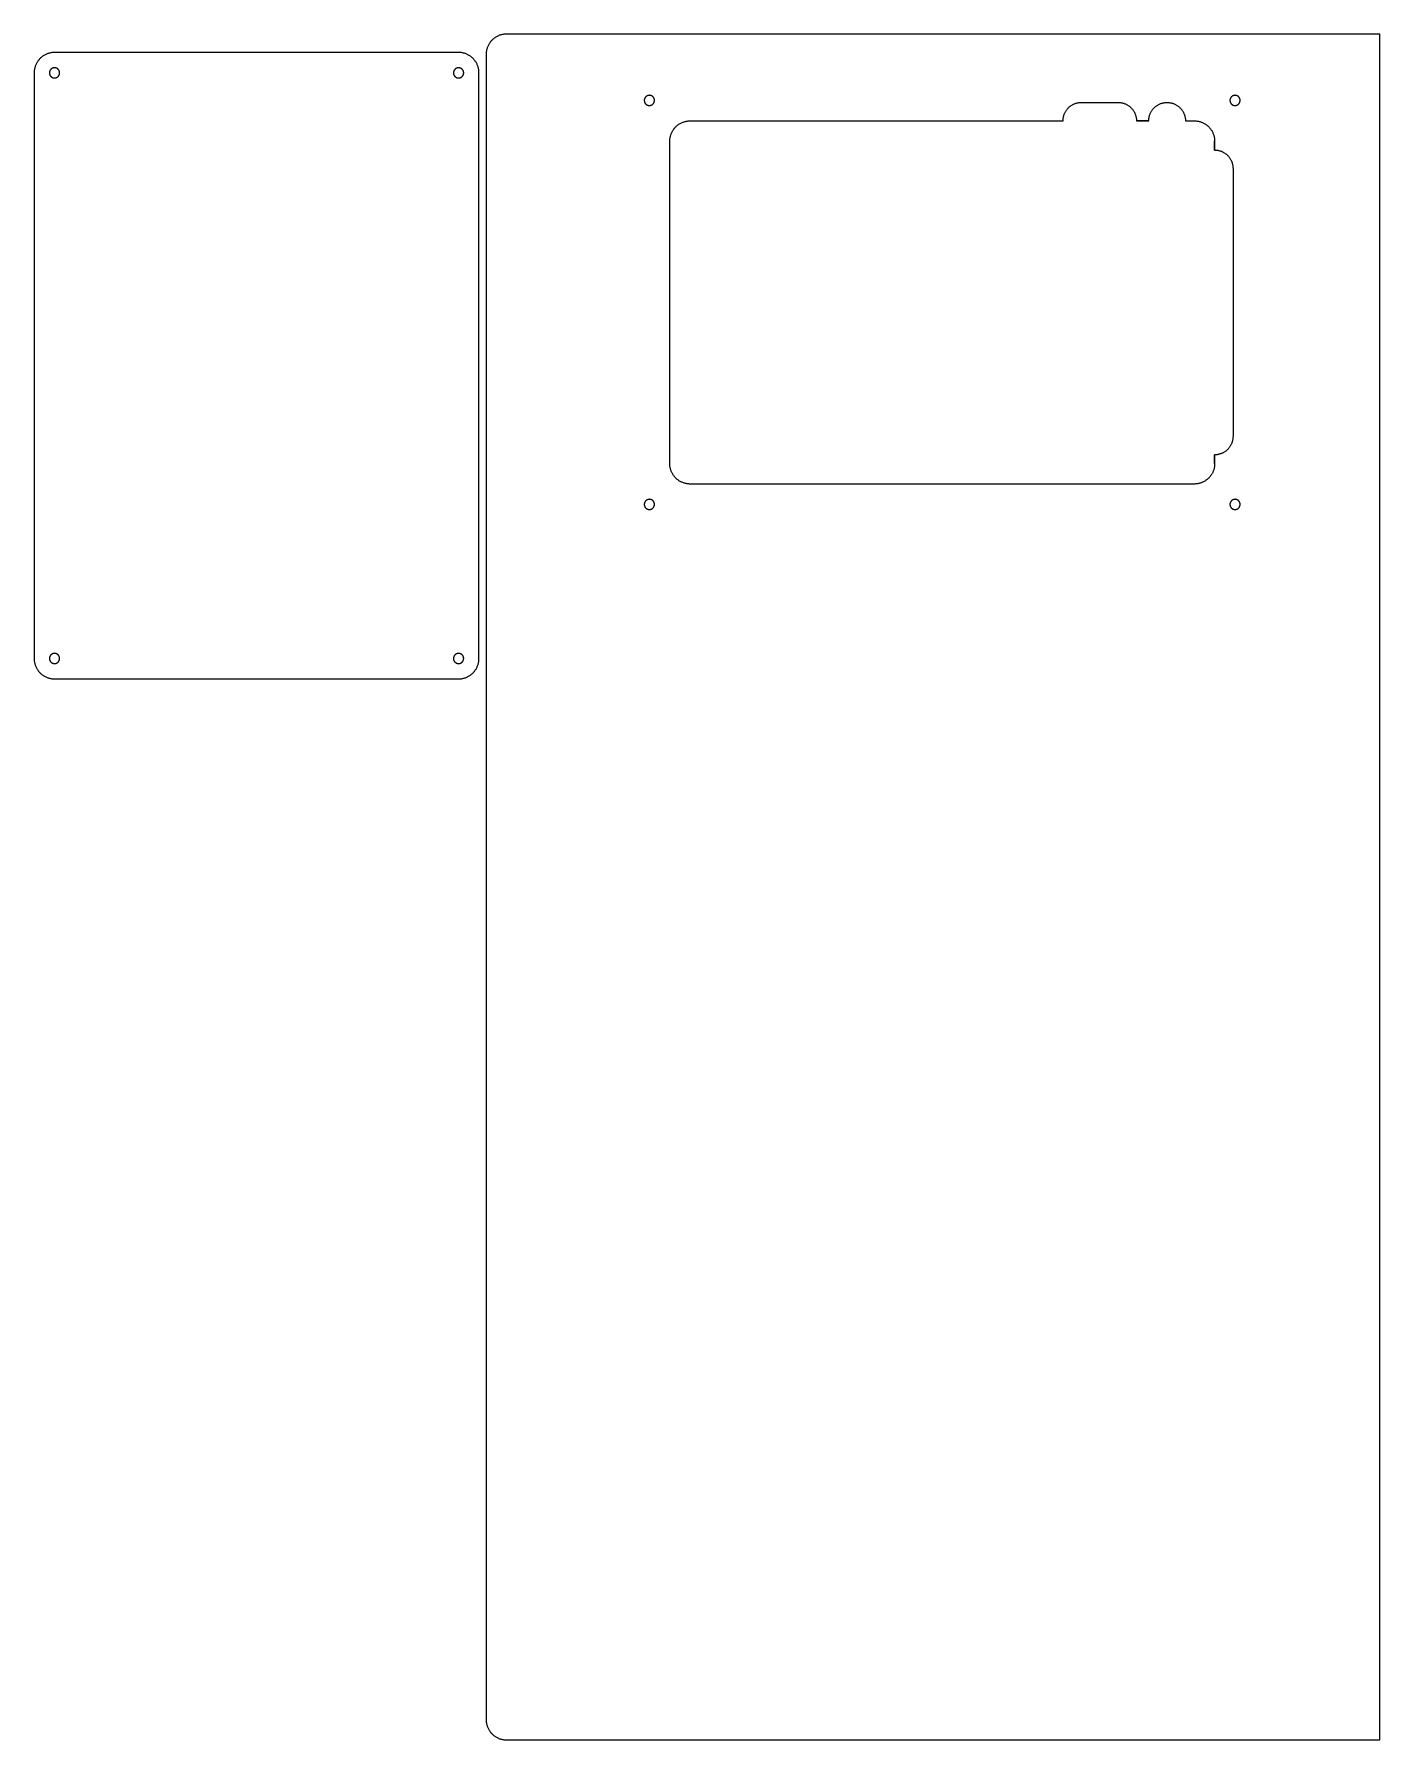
# Model space of a CAD drawing. Header units: millimetres. Extents: x -440 to 219, y -431 to 405.
import ezdxf

# ---------------------------------------------------------------- set-up
doc = ezdxf.new("R2010")
doc.units = ezdxf.units.MM
doc.header["$MEASUREMENT"] = 0

msp = doc.modelspace()

# ---------------------------------------------------------------- linework, layer by layer
for points in [[(-209, 405), (-209.34, 404.99), (-209.68, 404.98), (-210.02, 404.95), (-210.36, 404.91), (-210.7, 404.85), (-211.03, 404.79), (-211.37, 404.72), (-211.7, 404.63), (-212.03, 404.53), (-212.35, 404.42), (-212.67, 404.3), (-212.98, 404.17), (-213.29, 404.03), (-213.6, 403.88), (-213.9, 403.72), (-214.2, 403.54), (-214.48, 403.36), (-214.77, 403.17), (-215.04, 402.97), (-215.31, 402.76), (-215.57, 402.54), (-215.83, 402.31), (-216.07, 402.07), (-216.31, 401.83), (-216.54, 401.57), (-216.76, 401.31), (-216.97, 401.04), (-217.17, 400.77), (-217.36, 400.48), (-217.54, 400.2), (-217.72, 399.9), (-217.88, 399.6), (-218.03, 399.29), (-218.17, 398.98), (-218.3, 398.67), (-218.42, 398.35), (-218.53, 398.03), (-218.63, 397.7), (-218.72, 397.37), (-218.79, 397.03), (-218.85, 396.7), (-218.91, 396.36), (-218.95, 396.02), (-218.98, 395.68), (-218.99, 395.34), (-219, 395)], [(-199.95, 405), (-209, 405)], [(209, 405), (-199.95, 405)], [(219, 405), (209, 405)], [(219, -405), (219, 405)], [(-430.48, 396), (-430.82, 395.99), (-431.16, 395.98), (-431.5, 395.95), (-431.84, 395.91), (-432.17, 395.85), (-432.51, 395.79), (-432.84, 395.72), (-433.17, 395.63), (-433.5, 395.53), (-433.82, 395.42), (-434.14, 395.3), (-434.46, 395.17), (-434.77, 395.03), (-435.08, 394.88), (-435.38, 394.72), (-435.67, 394.54), (-435.96, 394.36), (-436.24, 394.17), (-436.52, 393.97), (-436.79, 393.76), (-437.05, 393.54), (-437.3, 393.31), (-437.55, 393.07), (-437.78, 392.83), (-438.01, 392.57), (-438.23, 392.31), (-438.44, 392.04), (-438.64, 391.77), (-438.84, 391.48), (-439.02, 391.2), (-439.19, 390.9), (-439.35, 390.6), (-439.51, 390.29), (-439.65, 389.98), (-439.78, 389.67), (-439.9, 389.35), (-440.01, 389.03), (-440.1, 388.7), (-440.19, 388.37), (-440.27, 388.03), (-440.33, 387.7), (-440.38, 387.36), (-440.42, 387.02), (-440.45, 386.68), (-440.47, 386.34), (-440.48, 386)], [(-232.48, 396), (-430.48, 396)], [(-222.48, 386), (-222.48, 386.34), (-222.5, 386.68), (-222.53, 387.02), (-222.57, 387.36), (-222.62, 387.7), (-222.68, 388.03), (-222.76, 388.37), (-222.85, 388.7), (-222.94, 389.03), (-223.05, 389.35), (-223.17, 389.67), (-223.3, 389.98), (-223.44, 390.29), (-223.6, 390.6), (-223.76, 390.9), (-223.93, 391.2), (-224.11, 391.48), (-224.31, 391.77), (-224.51, 392.04), (-224.72, 392.31), (-224.94, 392.57), (-225.17, 392.83), (-225.4, 393.07), (-225.65, 393.31), (-225.9, 393.54), (-226.16, 393.76), (-226.43, 393.97), (-226.71, 394.17), (-226.99, 394.36), (-227.28, 394.54), (-227.57, 394.72), (-227.87, 394.88), (-228.18, 395.03), (-228.49, 395.17), (-228.81, 395.3), (-229.13, 395.42), (-229.45, 395.53), (-229.78, 395.63), (-230.11, 395.72), (-230.44, 395.79), (-230.78, 395.85), (-231.11, 395.91), (-231.45, 395.95), (-231.79, 395.98), (-232.13, 395.99), (-232.48, 396)], [(-219, 395), (-219, -395)], [(-440.48, 386), (-440.48, 99)], [(-222.48, 99), (-222.48, 386)], [(63.73, 362.5), (63.73, 362.81), (63.75, 363.11), (63.77, 363.42), (63.81, 363.73), (63.86, 364.03), (63.91, 364.33), (63.98, 364.63), (64.06, 364.93), (64.15, 365.22), (64.24, 365.51), (64.35, 365.8), (64.47, 366.09), (64.6, 366.37), (64.73, 366.64), (64.88, 366.91), (65.04, 367.18), (65.2, 367.44), (65.37, 367.69), (65.55, 367.94), (65.74, 368.18), (65.94, 368.41), (66.15, 368.64), (66.36, 368.86), (66.58, 369.08), (66.81, 369.28), (67.05, 369.48), (67.29, 369.67), (67.53, 369.85), (67.79, 370.03), (68.05, 370.19), (68.31, 370.34), (68.58, 370.49), (68.86, 370.63), (69.14, 370.75), (69.42, 370.87), (69.71, 370.98), (70, 371.08), (70.3, 371.17), (70.59, 371.24), (70.89, 371.31), (71.2, 371.37), (71.5, 371.42), (71.8, 371.45), (72.11, 371.48), (72.42, 371.49), (72.72, 371.5)], [(72.72, 371.5), (90.72, 371.5)], [(90.72, 371.5), (91.03, 371.49), (91.34, 371.48), (91.65, 371.45), (91.95, 371.42), (92.25, 371.37), (92.56, 371.31), (92.86, 371.24), (93.15, 371.17), (93.45, 371.08), (93.74, 370.98), (94.03, 370.87), (94.31, 370.75), (94.59, 370.63), (94.87, 370.49), (95.14, 370.34), (95.4, 370.19), (95.66, 370.03), (95.92, 369.85), (96.16, 369.67), (96.4, 369.48), (96.64, 369.28), (96.87, 369.08), (97.09, 368.86), (97.3, 368.64), (97.51, 368.41), (97.71, 368.18), (97.9, 367.94), (98.08, 367.69), (98.25, 367.44), (98.41, 367.18), (98.57, 366.91), (98.72, 366.64), (98.85, 366.37), (98.98, 366.09), (99.1, 365.8), (99.21, 365.51), (99.3, 365.22), (99.39, 364.93), (99.47, 364.63), (99.54, 364.33), (99.59, 364.03), (99.64, 363.73), (99.68, 363.42), (99.7, 363.11), (99.72, 362.81), (99.72, 362.5)], [(105.72, 362.5), (105.73, 362.81), (105.75, 363.12), (105.77, 363.43), (105.81, 363.74), (105.86, 364.05), (105.92, 364.35), (105.99, 364.65), (106.07, 364.95), (106.16, 365.25), (106.26, 365.55), (106.37, 365.84), (106.49, 366.12), (106.62, 366.4), (106.76, 366.68), (106.91, 366.96), (107.06, 367.22), (107.23, 367.48), (107.41, 367.74), (107.59, 367.99), (107.79, 368.23), (107.99, 368.47), (108.2, 368.7), (108.42, 368.92), (108.64, 369.13), (108.87, 369.34), (109.11, 369.54), (109.36, 369.73), (109.61, 369.91), (109.87, 370.08), (110.14, 370.24), (110.41, 370.4), (110.68, 370.54), (110.96, 370.67), (111.24, 370.8), (111.53, 370.92), (111.83, 371.02), (112.12, 371.12), (112.42, 371.2), (112.72, 371.27), (113.03, 371.34), (113.33, 371.39), (113.64, 371.43), (113.95, 371.47), (114.26, 371.49), (114.57, 371.5), (114.88, 371.5), (115.19, 371.49), (115.5, 371.47), (115.81, 371.43), (116.12, 371.39), (116.42, 371.34), (116.73, 371.27), (117.03, 371.2), (117.33, 371.12), (117.62, 371.02), (117.92, 370.92), (118.21, 370.8), (118.49, 370.67), (118.77, 370.54), (119.04, 370.4), (119.31, 370.24), (119.58, 370.08), (119.84, 369.91), (120.09, 369.73), (120.34, 369.54), (120.58, 369.34), (120.81, 369.13), (121.03, 368.92), (121.25, 368.7), (121.46, 368.47), (121.66, 368.23), (121.86, 367.99), (122.04, 367.74), (122.22, 367.48), (122.39, 367.22), (122.54, 366.96), (122.69, 366.68), (122.83, 366.4), (122.96, 366.12), (123.08, 365.84), (123.19, 365.55), (123.29, 365.25), (123.38, 364.95), (123.46, 364.65), (123.53, 364.35), (123.59, 364.05), (123.64, 363.74), (123.68, 363.43), (123.7, 363.12), (123.72, 362.81), (123.72, 362.5)], [(-128.97, 352.5), (-128.97, 352.84), (-128.95, 353.18), (-128.92, 353.52), (-128.88, 353.86), (-128.83, 354.2), (-128.77, 354.53), (-128.69, 354.87), (-128.6, 355.2), (-128.51, 355.53), (-128.4, 355.85), (-128.28, 356.17), (-128.15, 356.48), (-128.01, 356.79), (-127.85, 357.1), (-127.69, 357.4), (-127.52, 357.7), (-127.34, 357.98), (-127.14, 358.27), (-126.94, 358.54), (-126.73, 358.81), (-126.51, 359.07), (-126.28, 359.33), (-126.05, 359.57), (-125.8, 359.81), (-125.55, 360.04), (-125.29, 360.26), (-125.02, 360.47), (-124.74, 360.67), (-124.46, 360.86), (-124.17, 361.04), (-123.88, 361.22), (-123.58, 361.38), (-123.27, 361.53), (-122.96, 361.67), (-122.64, 361.8), (-122.32, 361.92), (-122, 362.03), (-121.67, 362.13), (-121.34, 362.22), (-121.01, 362.29), (-120.67, 362.35), (-120.34, 362.41), (-120, 362.45), (-119.66, 362.48), (-119.32, 362.49), (-118.98, 362.5)], [(-118.98, 362.5), (63.73, 362.5)], [(105.72, 362.5), (99.72, 362.5)], [(99.72, 362.5), (105.72, 362.5)], [(123.72, 362.5), (128.03, 362.5)], [(128.03, 362.5), (128.37, 362.49), (128.71, 362.48), (129.05, 362.45), (129.39, 362.41), (129.72, 362.35), (130.06, 362.29), (130.39, 362.22), (130.72, 362.13), (131.05, 362.03), (131.37, 361.92), (131.69, 361.8), (132.01, 361.67), (132.32, 361.53), (132.63, 361.38), (132.93, 361.22), (133.22, 361.04), (133.51, 360.86), (133.79, 360.67), (134.07, 360.47), (134.34, 360.26), (134.6, 360.04), (134.85, 359.81), (135.1, 359.57), (135.33, 359.33), (135.56, 359.07), (135.78, 358.81), (135.99, 358.54), (136.19, 358.27), (136.39, 357.98), (136.57, 357.7), (136.74, 357.4), (136.9, 357.1), (137.06, 356.79), (137.2, 356.48), (137.33, 356.17), (137.45, 355.85), (137.56, 355.53), (137.65, 355.2), (137.74, 354.87), (137.82, 354.53), (137.88, 354.2), (137.93, 353.86), (137.97, 353.52), (138, 353.18), (138.02, 352.84), (138.03, 352.5)], [(-128.97, 194.5), (-128.97, 352.5)], [(138.03, 348.2), (138.03, 352.5)], [(138.03, 352.5), (138.03, 348.2)], [(138.03, 348.2), (138.33, 348.19), (138.64, 348.18), (138.95, 348.15), (139.25, 348.12), (139.55, 348.07), (139.86, 348.01), (140.16, 347.94), (140.45, 347.87), (140.75, 347.78), (141.04, 347.68), (141.33, 347.57), (141.61, 347.45), (141.89, 347.33), (142.17, 347.19), (142.44, 347.04), (142.7, 346.89), (142.96, 346.73), (143.22, 346.55), (143.46, 346.37), (143.7, 346.18), (143.94, 345.98), (144.17, 345.78), (144.39, 345.56), (144.6, 345.34), (144.81, 345.11), (145.01, 344.88), (145.2, 344.64), (145.38, 344.39), (145.55, 344.14), (145.71, 343.88), (145.87, 343.61), (146.02, 343.34), (146.15, 343.07), (146.28, 342.79), (146.4, 342.5), (146.51, 342.21), (146.6, 341.92), (146.69, 341.63), (146.77, 341.33), (146.84, 341.03), (146.89, 340.73), (146.94, 340.43), (146.98, 340.12), (147, 339.81), (147.02, 339.51), (147.03, 339.2)], [(147.03, 339.2), (147.03, 207.8)], [(147.03, 207.8), (147.02, 207.49), (147, 207.19), (146.98, 206.88), (146.94, 206.57), (146.89, 206.27), (146.84, 205.97), (146.77, 205.67), (146.69, 205.37), (146.6, 205.08), (146.51, 204.79), (146.4, 204.5), (146.28, 204.21), (146.15, 203.93), (146.02, 203.66), (145.87, 203.39), (145.71, 203.12), (145.55, 202.86), (145.38, 202.61), (145.2, 202.36), (145.01, 202.12), (144.81, 201.89), (144.6, 201.66), (144.39, 201.44), (144.17, 201.22), (143.94, 201.02), (143.7, 200.82), (143.46, 200.63), (143.22, 200.45), (142.96, 200.27), (142.7, 200.11), (142.44, 199.96), (142.17, 199.81), (141.89, 199.67), (141.61, 199.55), (141.33, 199.43), (141.04, 199.32), (140.75, 199.22), (140.45, 199.13), (140.16, 199.06), (139.86, 198.99), (139.55, 198.93), (139.25, 198.88), (138.95, 198.85), (138.64, 198.82), (138.33, 198.81), (138.03, 198.8)], [(-118.98, 184.5), (-119.32, 184.51), (-119.66, 184.52), (-120, 184.55), (-120.34, 184.59), (-120.67, 184.65), (-121.01, 184.71), (-121.34, 184.78), (-121.67, 184.87), (-122, 184.97), (-122.32, 185.08), (-122.64, 185.2), (-122.96, 185.33), (-123.27, 185.47), (-123.58, 185.62), (-123.88, 185.78), (-124.17, 185.96), (-124.46, 186.14), (-124.74, 186.33), (-125.02, 186.53), (-125.29, 186.74), (-125.55, 186.96), (-125.8, 187.19), (-126.05, 187.43), (-126.28, 187.67), (-126.51, 187.93), (-126.73, 188.19), (-126.94, 188.46), (-127.14, 188.73), (-127.34, 189.02), (-127.52, 189.3), (-127.69, 189.6), (-127.85, 189.9), (-128.01, 190.21), (-128.15, 190.52), (-128.28, 190.83), (-128.4, 191.15), (-128.51, 191.47), (-128.6, 191.8), (-128.69, 192.13), (-128.77, 192.47), (-128.83, 192.8), (-128.88, 193.14), (-128.92, 193.48), (-128.95, 193.82), (-128.97, 194.16), (-128.97, 194.5)], [(138.03, 194.5), (138.02, 194.16), (138, 193.82), (137.97, 193.48), (137.93, 193.14), (137.88, 192.8), (137.82, 192.47), (137.74, 192.13), (137.65, 191.8), (137.56, 191.47), (137.45, 191.15), (137.33, 190.83), (137.2, 190.52), (137.06, 190.21), (136.9, 189.9), (136.74, 189.6), (136.57, 189.3), (136.39, 189.02), (136.19, 188.73), (135.99, 188.46), (135.78, 188.19), (135.56, 187.93), (135.33, 187.67), (135.1, 187.43), (134.85, 187.19), (134.6, 186.96), (134.34, 186.74), (134.07, 186.53), (133.79, 186.33), (133.51, 186.14), (133.22, 185.96), (132.93, 185.78), (132.63, 185.62), (132.32, 185.47), (132.01, 185.33), (131.69, 185.2), (131.37, 185.08), (131.05, 184.97), (130.72, 184.87), (130.39, 184.78), (130.06, 184.71), (129.72, 184.65), (129.39, 184.59), (129.05, 184.55), (128.71, 184.52), (128.37, 184.51), (128.03, 184.5)], [(138.03, 194.5), (138.03, 198.8)], [(138.03, 198.8), (138.03, 194.5)], [(128.03, 184.5), (-118.98, 184.5)], [(-440.48, 99), (-440.47, 98.66), (-440.45, 98.32), (-440.42, 97.98), (-440.38, 97.64), (-440.33, 97.3), (-440.27, 96.97), (-440.19, 96.63), (-440.1, 96.3), (-440.01, 95.97), (-439.9, 95.65), (-439.78, 95.33), (-439.65, 95.02), (-439.51, 94.71), (-439.35, 94.4), (-439.19, 94.1), (-439.02, 93.8), (-438.84, 93.52), (-438.64, 93.23), (-438.44, 92.96), (-438.23, 92.69), (-438.01, 92.43), (-437.78, 92.17), (-437.55, 91.93), (-437.3, 91.69), (-437.05, 91.46), (-436.79, 91.24), (-436.52, 91.03), (-436.24, 90.83), (-435.96, 90.64), (-435.67, 90.46), (-435.38, 90.28), (-435.08, 90.12), (-434.77, 89.97), (-434.46, 89.83), (-434.14, 89.7), (-433.82, 89.58), (-433.5, 89.47), (-433.17, 89.37), (-432.84, 89.28), (-432.51, 89.21), (-432.17, 89.15), (-431.84, 89.09), (-431.5, 89.05), (-431.16, 89.02), (-430.82, 89.01), (-430.48, 89)], [(-232.48, 89), (-232.13, 89.01), (-231.79, 89.02), (-231.45, 89.05), (-231.11, 89.09), (-230.78, 89.15), (-230.44, 89.21), (-230.11, 89.28), (-229.78, 89.37), (-229.45, 89.47), (-229.13, 89.58), (-228.81, 89.7), (-228.49, 89.83), (-228.18, 89.97), (-227.87, 90.12), (-227.57, 90.28), (-227.28, 90.46), (-226.99, 90.64), (-226.71, 90.83), (-226.43, 91.03), (-226.16, 91.24), (-225.9, 91.46), (-225.65, 91.69), (-225.4, 91.93), (-225.17, 92.17), (-224.94, 92.43), (-224.72, 92.69), (-224.51, 92.96), (-224.31, 93.23), (-224.11, 93.52), (-223.93, 93.8), (-223.76, 94.1), (-223.6, 94.4), (-223.44, 94.71), (-223.3, 95.02), (-223.17, 95.33), (-223.05, 95.65), (-222.94, 95.97), (-222.85, 96.3), (-222.76, 96.63), (-222.68, 96.97), (-222.62, 97.3), (-222.57, 97.64), (-222.53, 97.98), (-222.5, 98.32), (-222.48, 98.66), (-222.48, 99)], [(-430.48, 89), (-232.48, 89)], [(-219, -395), (-219, -405)], [(-219, -405), (-219, -421)], [(219, -431), (219, -405)], [(-219, -421), (-218.99, -421.34), (-218.98, -421.68), (-218.95, -422.02), (-218.91, -422.36), (-218.85, -422.7), (-218.79, -423.03), (-218.72, -423.37), (-218.63, -423.7), (-218.53, -424.03), (-218.42, -424.35), (-218.3, -424.67), (-218.17, -424.98), (-218.03, -425.29), (-217.88, -425.6), (-217.72, -425.9), (-217.54, -426.2), (-217.36, -426.48), (-217.17, -426.77), (-216.97, -427.04), (-216.76, -427.31), (-216.54, -427.57), (-216.31, -427.83), (-216.07, -428.07), (-215.83, -428.31), (-215.57, -428.54), (-215.31, -428.76), (-215.04, -428.97), (-214.77, -429.17), (-214.48, -429.36), (-214.2, -429.54), (-213.9, -429.72), (-213.6, -429.88), (-213.29, -430.03), (-212.98, -430.17), (-212.67, -430.3), (-212.35, -430.42), (-212.03, -430.53), (-211.7, -430.63), (-211.37, -430.72), (-211.03, -430.79), (-210.7, -430.85), (-210.36, -430.91), (-210.02, -430.95), (-209.68, -430.98), (-209.34, -430.99), (-209, -431)], [(-209, -431), (219, -431)]]:
    msp.add_lwpolyline(points)
for points in [[(-430.48, 388.5), (-430.56, 388.5), (-430.65, 388.49), (-430.73, 388.49), (-430.82, 388.48), (-430.91, 388.46), (-430.99, 388.45), (-431.08, 388.43), (-431.16, 388.4), (-431.24, 388.38), (-431.33, 388.35), (-431.41, 388.32), (-431.49, 388.29), (-431.57, 388.25), (-431.64, 388.21), (-431.72, 388.17), (-431.79, 388.12), (-431.87, 388.08), (-431.94, 388.03), (-432.01, 387.98), (-432.07, 387.92), (-432.14, 387.86), (-432.2, 387.81), (-432.27, 387.74), (-432.33, 387.68), (-432.38, 387.62), (-432.44, 387.55), (-432.49, 387.48), (-432.54, 387.41), (-432.59, 387.34), (-432.63, 387.26), (-432.68, 387.19), (-432.72, 387.11), (-432.75, 387.03), (-432.79, 386.95), (-432.82, 386.87), (-432.85, 386.79), (-432.87, 386.71), (-432.9, 386.62), (-432.92, 386.54), (-432.93, 386.45), (-432.95, 386.37), (-432.96, 386.28), (-432.97, 386.2), (-432.97, 386.11), (-432.97, 386.02), (-432.97, 385.93), (-432.97, 385.85), (-432.96, 385.76), (-432.95, 385.68), (-432.94, 385.59), (-432.93, 385.5), (-432.91, 385.42), (-432.89, 385.34), (-432.86, 385.25), (-432.83, 385.17), (-432.8, 385.09), (-432.77, 385.01), (-432.73, 384.93), (-432.7, 384.85), (-432.65, 384.78), (-432.61, 384.7), (-432.56, 384.63), (-432.52, 384.56), (-432.46, 384.49), (-432.41, 384.42), (-432.35, 384.35), (-432.3, 384.29), (-432.24, 384.22), (-432.17, 384.16), (-432.11, 384.11), (-432.04, 384.05), (-431.97, 384), (-431.9, 383.95), (-431.83, 383.9), (-431.76, 383.85), (-431.68, 383.81), (-431.6, 383.77), (-431.53, 383.73), (-431.45, 383.7), (-431.37, 383.66), (-431.28, 383.63), (-431.2, 383.61), (-431.12, 383.58), (-431.03, 383.56), (-430.95, 383.55), (-430.86, 383.53), (-430.78, 383.52), (-430.69, 383.51), (-430.61, 383.5), (-430.52, 383.5), (-430.43, 383.5), (-430.34, 383.5), (-430.26, 383.51), (-430.17, 383.52), (-430.09, 383.53), (-430, 383.55), (-429.92, 383.56), (-429.83, 383.58), (-429.75, 383.61), (-429.67, 383.63), (-429.58, 383.66), (-429.5, 383.7), (-429.42, 383.73), (-429.35, 383.77), (-429.27, 383.81), (-429.19, 383.85), (-429.12, 383.9), (-429.05, 383.95), (-428.98, 384), (-428.91, 384.05), (-428.84, 384.11), (-428.78, 384.16), (-428.71, 384.22), (-428.65, 384.29), (-428.6, 384.35), (-428.54, 384.42), (-428.49, 384.49), (-428.43, 384.56), (-428.39, 384.63), (-428.34, 384.7), (-428.3, 384.78), (-428.25, 384.85), (-428.22, 384.93), (-428.18, 385.01), (-428.15, 385.09), (-428.12, 385.17), (-428.09, 385.25), (-428.06, 385.34), (-428.04, 385.42), (-428.02, 385.5), (-428.01, 385.59), (-428, 385.68), (-427.99, 385.76), (-427.98, 385.85), (-427.98, 385.93), (-427.98, 386.02), (-427.98, 386.11), (-427.98, 386.2), (-427.99, 386.28), (-428, 386.37), (-428.02, 386.45), (-428.03, 386.54), (-428.05, 386.62), (-428.08, 386.71), (-428.1, 386.79), (-428.13, 386.87), (-428.16, 386.95), (-428.2, 387.03), (-428.23, 387.11), (-428.27, 387.19), (-428.32, 387.26), (-428.36, 387.34), (-428.41, 387.41), (-428.46, 387.48), (-428.51, 387.55), (-428.57, 387.62), (-428.62, 387.68), (-428.68, 387.74), (-428.75, 387.81), (-428.81, 387.86), (-428.88, 387.92), (-428.94, 387.98), (-429.01, 388.03), (-429.08, 388.08), (-429.16, 388.12), (-429.23, 388.17), (-429.31, 388.21), (-429.38, 388.25), (-429.46, 388.29), (-429.54, 388.32), (-429.62, 388.35), (-429.71, 388.38), (-429.79, 388.4), (-429.87, 388.43), (-429.96, 388.45), (-430.04, 388.46), (-430.13, 388.48), (-430.22, 388.49), (-430.3, 388.49), (-430.39, 388.5)], [(-232.48, 388.5), (-232.56, 388.5), (-232.65, 388.49), (-232.73, 388.49), (-232.82, 388.48), (-232.91, 388.46), (-232.99, 388.45), (-233.08, 388.43), (-233.16, 388.4), (-233.24, 388.38), (-233.33, 388.35), (-233.41, 388.32), (-233.49, 388.29), (-233.57, 388.25), (-233.64, 388.21), (-233.72, 388.17), (-233.79, 388.12), (-233.87, 388.08), (-233.94, 388.03), (-234.01, 387.98), (-234.07, 387.92), (-234.14, 387.86), (-234.2, 387.81), (-234.27, 387.74), (-234.33, 387.68), (-234.38, 387.62), (-234.44, 387.55), (-234.49, 387.48), (-234.54, 387.41), (-234.59, 387.34), (-234.63, 387.26), (-234.68, 387.19), (-234.72, 387.11), (-234.75, 387.03), (-234.79, 386.95), (-234.82, 386.87), (-234.85, 386.79), (-234.87, 386.71), (-234.9, 386.62), (-234.92, 386.54), (-234.93, 386.45), (-234.95, 386.37), (-234.96, 386.28), (-234.97, 386.2), (-234.97, 386.11), (-234.97, 386.02), (-234.97, 385.93), (-234.97, 385.85), (-234.96, 385.76), (-234.95, 385.68), (-234.94, 385.59), (-234.93, 385.5), (-234.91, 385.42), (-234.89, 385.34), (-234.86, 385.25), (-234.83, 385.17), (-234.8, 385.09), (-234.77, 385.01), (-234.73, 384.93), (-234.7, 384.85), (-234.65, 384.78), (-234.61, 384.7), (-234.56, 384.63), (-234.52, 384.56), (-234.46, 384.49), (-234.41, 384.42), (-234.35, 384.35), (-234.3, 384.29), (-234.24, 384.22), (-234.17, 384.16), (-234.11, 384.11), (-234.04, 384.05), (-233.97, 384), (-233.9, 383.95), (-233.83, 383.9), (-233.76, 383.85), (-233.68, 383.81), (-233.6, 383.77), (-233.53, 383.73), (-233.45, 383.7), (-233.37, 383.66), (-233.28, 383.63), (-233.2, 383.61), (-233.12, 383.58), (-233.03, 383.56), (-232.95, 383.55), (-232.86, 383.53), (-232.78, 383.52), (-232.69, 383.51), (-232.61, 383.5), (-232.52, 383.5), (-232.43, 383.5), (-232.34, 383.5), (-232.26, 383.51), (-232.17, 383.52), (-232.09, 383.53), (-232, 383.55), (-231.92, 383.56), (-231.83, 383.58), (-231.75, 383.61), (-231.67, 383.63), (-231.58, 383.66), (-231.5, 383.7), (-231.42, 383.73), (-231.35, 383.77), (-231.27, 383.81), (-231.19, 383.85), (-231.12, 383.9), (-231.05, 383.95), (-230.98, 384), (-230.91, 384.05), (-230.84, 384.11), (-230.78, 384.16), (-230.71, 384.22), (-230.65, 384.29), (-230.6, 384.35), (-230.54, 384.42), (-230.49, 384.49), (-230.43, 384.56), (-230.39, 384.63), (-230.34, 384.7), (-230.3, 384.78), (-230.25, 384.85), (-230.22, 384.93), (-230.18, 385.01), (-230.15, 385.09), (-230.12, 385.17), (-230.09, 385.25), (-230.06, 385.34), (-230.04, 385.42), (-230.02, 385.5), (-230.01, 385.59), (-230, 385.68), (-229.99, 385.76), (-229.98, 385.85), (-229.98, 385.93), (-229.98, 386.02), (-229.98, 386.11), (-229.98, 386.2), (-229.99, 386.28), (-230, 386.37), (-230.02, 386.45), (-230.03, 386.54), (-230.05, 386.62), (-230.08, 386.71), (-230.1, 386.79), (-230.13, 386.87), (-230.16, 386.95), (-230.2, 387.03), (-230.23, 387.11), (-230.27, 387.19), (-230.32, 387.26), (-230.36, 387.34), (-230.41, 387.41), (-230.46, 387.48), (-230.51, 387.55), (-230.57, 387.62), (-230.62, 387.68), (-230.68, 387.74), (-230.75, 387.81), (-230.81, 387.86), (-230.88, 387.92), (-230.94, 387.98), (-231.01, 388.03), (-231.08, 388.08), (-231.16, 388.12), (-231.23, 388.17), (-231.31, 388.21), (-231.38, 388.25), (-231.46, 388.29), (-231.54, 388.32), (-231.62, 388.35), (-231.71, 388.38), (-231.79, 388.4), (-231.87, 388.43), (-231.96, 388.45), (-232.04, 388.46), (-232.13, 388.48), (-232.22, 388.49), (-232.3, 388.49), (-232.39, 388.5)], [(-136.47, 372.5), (-136.48, 372.59), (-136.48, 372.67), (-136.49, 372.76), (-136.5, 372.85), (-136.51, 372.93), (-136.53, 373.02), (-136.55, 373.1), (-136.57, 373.19), (-136.6, 373.27), (-136.62, 373.35), (-136.66, 373.43), (-136.69, 373.51), (-136.73, 373.59), (-136.76, 373.67), (-136.81, 373.74), (-136.85, 373.82), (-136.9, 373.89), (-136.95, 373.96), (-137, 374.03), (-137.05, 374.1), (-137.11, 374.17), (-137.17, 374.23), (-137.23, 374.29), (-137.29, 374.35), (-137.36, 374.41), (-137.43, 374.46), (-137.5, 374.51), (-137.57, 374.57), (-137.64, 374.61), (-137.71, 374.66), (-137.79, 374.7), (-137.87, 374.74), (-137.94, 374.78), (-138.02, 374.81), (-138.1, 374.84), (-138.19, 374.87), (-138.27, 374.9), (-138.35, 374.92), (-138.44, 374.94), (-138.52, 374.96), (-138.61, 374.97), (-138.69, 374.98), (-138.78, 374.99), (-138.87, 375), (-138.95, 375), (-139.04, 375), (-139.13, 375), (-139.21, 374.99), (-139.3, 374.98), (-139.39, 374.97), (-139.47, 374.95), (-139.56, 374.93), (-139.64, 374.91), (-139.72, 374.89), (-139.81, 374.86), (-139.89, 374.83), (-139.97, 374.79), (-140.05, 374.76), (-140.12, 374.72), (-140.2, 374.68), (-140.27, 374.64), (-140.35, 374.59), (-140.42, 374.54), (-140.49, 374.49), (-140.56, 374.44), (-140.62, 374.38), (-140.69, 374.32), (-140.75, 374.26), (-140.81, 374.2), (-140.87, 374.13), (-140.92, 374.07), (-140.98, 374), (-141.03, 373.93), (-141.08, 373.85), (-141.12, 373.78), (-141.16, 373.71), (-141.21, 373.63), (-141.24, 373.55), (-141.28, 373.47), (-141.31, 373.39), (-141.34, 373.31), (-141.37, 373.23), (-141.39, 373.14), (-141.41, 373.06), (-141.43, 372.97), (-141.44, 372.89), (-141.46, 372.8), (-141.47, 372.72), (-141.47, 372.63), (-141.47, 372.54), (-141.47, 372.46), (-141.47, 372.37), (-141.47, 372.28), (-141.46, 372.2), (-141.44, 372.11), (-141.43, 372.03), (-141.41, 371.94), (-141.39, 371.86), (-141.37, 371.77), (-141.34, 371.69), (-141.31, 371.61), (-141.28, 371.53), (-141.24, 371.45), (-141.21, 371.37), (-141.16, 371.29), (-141.12, 371.22), (-141.08, 371.15), (-141.03, 371.07), (-140.98, 371), (-140.92, 370.93), (-140.87, 370.87), (-140.81, 370.8), (-140.75, 370.74), (-140.69, 370.68), (-140.62, 370.62), (-140.56, 370.56), (-140.49, 370.51), (-140.42, 370.46), (-140.35, 370.41), (-140.27, 370.36), (-140.2, 370.32), (-140.12, 370.28), (-140.05, 370.24), (-139.97, 370.21), (-139.89, 370.17), (-139.81, 370.14), (-139.72, 370.11), (-139.64, 370.09), (-139.56, 370.07), (-139.47, 370.05), (-139.39, 370.03), (-139.3, 370.02), (-139.21, 370.01), (-139.13, 370), (-139.04, 370), (-138.95, 370), (-138.87, 370), (-138.78, 370.01), (-138.69, 370.02), (-138.61, 370.03), (-138.52, 370.04), (-138.44, 370.06), (-138.35, 370.08), (-138.27, 370.1), (-138.19, 370.13), (-138.1, 370.16), (-138.02, 370.19), (-137.94, 370.22), (-137.87, 370.26), (-137.79, 370.3), (-137.71, 370.34), (-137.64, 370.39), (-137.57, 370.43), (-137.5, 370.49), (-137.43, 370.54), (-137.36, 370.59), (-137.29, 370.65), (-137.23, 370.71), (-137.17, 370.77), (-137.11, 370.83), (-137.05, 370.9), (-137, 370.97), (-136.95, 371.04), (-136.9, 371.11), (-136.85, 371.18), (-136.81, 371.26), (-136.76, 371.33), (-136.73, 371.41), (-136.69, 371.49), (-136.66, 371.57), (-136.62, 371.65), (-136.6, 371.73), (-136.57, 371.81), (-136.55, 371.9), (-136.53, 371.98), (-136.51, 372.07), (-136.5, 372.15), (-136.49, 372.24), (-136.48, 372.33), (-136.48, 372.41)], [(150.53, 372.5), (150.52, 372.59), (150.52, 372.67), (150.51, 372.76), (150.5, 372.85), (150.49, 372.93), (150.47, 373.02), (150.45, 373.1), (150.43, 373.19), (150.4, 373.27), (150.38, 373.35), (150.34, 373.43), (150.31, 373.51), (150.27, 373.59), (150.24, 373.67), (150.19, 373.74), (150.15, 373.82), (150.1, 373.89), (150.05, 373.96), (150, 374.03), (149.95, 374.1), (149.89, 374.17), (149.83, 374.23), (149.77, 374.29), (149.71, 374.35), (149.64, 374.41), (149.57, 374.46), (149.5, 374.51), (149.43, 374.57), (149.36, 374.61), (149.29, 374.66), (149.21, 374.7), (149.13, 374.74), (149.06, 374.78), (148.98, 374.81), (148.9, 374.84), (148.81, 374.87), (148.73, 374.9), (148.65, 374.92), (148.56, 374.94), (148.48, 374.96), (148.39, 374.97), (148.31, 374.98), (148.22, 374.99), (148.13, 375), (148.05, 375), (147.96, 375), (147.87, 375), (147.79, 374.99), (147.7, 374.98), (147.61, 374.97), (147.53, 374.95), (147.44, 374.93), (147.36, 374.91), (147.28, 374.89), (147.19, 374.86), (147.11, 374.83), (147.03, 374.79), (146.95, 374.76), (146.88, 374.72), (146.8, 374.68), (146.73, 374.64), (146.65, 374.59), (146.58, 374.54), (146.51, 374.49), (146.44, 374.44), (146.38, 374.38), (146.31, 374.32), (146.25, 374.26), (146.19, 374.2), (146.13, 374.13), (146.08, 374.07), (146.02, 374), (145.97, 373.93), (145.92, 373.85), (145.88, 373.78), (145.84, 373.71), (145.79, 373.63), (145.76, 373.55), (145.72, 373.47), (145.69, 373.39), (145.66, 373.31), (145.63, 373.23), (145.61, 373.14), (145.59, 373.06), (145.57, 372.97), (145.56, 372.89), (145.54, 372.8), (145.53, 372.72), (145.53, 372.63), (145.53, 372.54), (145.53, 372.46), (145.53, 372.37), (145.53, 372.28), (145.54, 372.2), (145.56, 372.11), (145.57, 372.03), (145.59, 371.94), (145.61, 371.86), (145.63, 371.77), (145.66, 371.69), (145.69, 371.61), (145.72, 371.53), (145.76, 371.45), (145.79, 371.37), (145.84, 371.29), (145.88, 371.22), (145.92, 371.15), (145.97, 371.07), (146.02, 371), (146.08, 370.93), (146.13, 370.87), (146.19, 370.8), (146.25, 370.74), (146.31, 370.68), (146.38, 370.62), (146.44, 370.56), (146.51, 370.51), (146.58, 370.46), (146.65, 370.41), (146.73, 370.36), (146.8, 370.32), (146.88, 370.28), (146.95, 370.24), (147.03, 370.21), (147.11, 370.17), (147.19, 370.14), (147.28, 370.11), (147.36, 370.09), (147.44, 370.07), (147.53, 370.05), (147.61, 370.03), (147.7, 370.02), (147.79, 370.01), (147.87, 370), (147.96, 370), (148.05, 370), (148.13, 370), (148.22, 370.01), (148.31, 370.02), (148.39, 370.03), (148.48, 370.04), (148.56, 370.06), (148.65, 370.08), (148.73, 370.1), (148.81, 370.13), (148.9, 370.16), (148.98, 370.19), (149.06, 370.22), (149.13, 370.26), (149.21, 370.3), (149.29, 370.34), (149.36, 370.39), (149.43, 370.43), (149.5, 370.49), (149.57, 370.54), (149.64, 370.59), (149.71, 370.65), (149.77, 370.71), (149.83, 370.77), (149.89, 370.83), (149.95, 370.9), (150, 370.97), (150.05, 371.04), (150.1, 371.11), (150.15, 371.18), (150.19, 371.26), (150.24, 371.33), (150.27, 371.41), (150.31, 371.49), (150.34, 371.57), (150.38, 371.65), (150.4, 371.73), (150.43, 371.81), (150.45, 371.9), (150.47, 371.98), (150.49, 372.07), (150.5, 372.15), (150.51, 372.24), (150.52, 372.33), (150.52, 372.41)], [(-136.47, 174.5), (-136.48, 174.59), (-136.48, 174.67), (-136.49, 174.76), (-136.5, 174.85), (-136.51, 174.93), (-136.53, 175.02), (-136.55, 175.1), (-136.57, 175.19), (-136.6, 175.27), (-136.62, 175.35), (-136.66, 175.43), (-136.69, 175.51), (-136.73, 175.59), (-136.76, 175.67), (-136.81, 175.74), (-136.85, 175.82), (-136.9, 175.89), (-136.95, 175.96), (-137, 176.03), (-137.05, 176.1), (-137.11, 176.17), (-137.17, 176.23), (-137.23, 176.29), (-137.29, 176.35), (-137.36, 176.41), (-137.43, 176.46), (-137.5, 176.51), (-137.57, 176.57), (-137.64, 176.61), (-137.71, 176.66), (-137.79, 176.7), (-137.87, 176.74), (-137.94, 176.78), (-138.02, 176.81), (-138.1, 176.84), (-138.19, 176.87), (-138.27, 176.9), (-138.35, 176.92), (-138.44, 176.94), (-138.52, 176.96), (-138.61, 176.97), (-138.69, 176.98), (-138.78, 176.99), (-138.87, 177), (-138.95, 177), (-139.04, 177), (-139.13, 177), (-139.21, 176.99), (-139.3, 176.98), (-139.39, 176.97), (-139.47, 176.95), (-139.56, 176.93), (-139.64, 176.91), (-139.72, 176.89), (-139.81, 176.86), (-139.89, 176.83), (-139.97, 176.79), (-140.05, 176.76), (-140.12, 176.72), (-140.2, 176.68), (-140.27, 176.64), (-140.35, 176.59), (-140.42, 176.54), (-140.49, 176.49), (-140.56, 176.44), (-140.62, 176.38), (-140.69, 176.32), (-140.75, 176.26), (-140.81, 176.2), (-140.87, 176.13), (-140.92, 176.07), (-140.98, 176), (-141.03, 175.93), (-141.08, 175.85), (-141.12, 175.78), (-141.16, 175.71), (-141.21, 175.63), (-141.24, 175.55), (-141.28, 175.47), (-141.31, 175.39), (-141.34, 175.31), (-141.37, 175.23), (-141.39, 175.14), (-141.41, 175.06), (-141.43, 174.97), (-141.44, 174.89), (-141.46, 174.8), (-141.47, 174.72), (-141.47, 174.63), (-141.47, 174.54), (-141.47, 174.46), (-141.47, 174.37), (-141.47, 174.28), (-141.46, 174.2), (-141.44, 174.11), (-141.43, 174.03), (-141.41, 173.94), (-141.39, 173.86), (-141.37, 173.77), (-141.34, 173.69), (-141.31, 173.61), (-141.28, 173.53), (-141.24, 173.45), (-141.21, 173.37), (-141.16, 173.29), (-141.12, 173.22), (-141.08, 173.15), (-141.03, 173.07), (-140.98, 173), (-140.92, 172.93), (-140.87, 172.87), (-140.81, 172.8), (-140.75, 172.74), (-140.69, 172.68), (-140.62, 172.62), (-140.56, 172.56), (-140.49, 172.51), (-140.42, 172.46), (-140.35, 172.41), (-140.27, 172.36), (-140.2, 172.32), (-140.12, 172.28), (-140.05, 172.24), (-139.97, 172.21), (-139.89, 172.17), (-139.81, 172.14), (-139.72, 172.11), (-139.64, 172.09), (-139.56, 172.07), (-139.47, 172.05), (-139.39, 172.03), (-139.3, 172.02), (-139.21, 172.01), (-139.13, 172), (-139.04, 172), (-138.95, 172), (-138.87, 172), (-138.78, 172.01), (-138.69, 172.02), (-138.61, 172.03), (-138.52, 172.04), (-138.44, 172.06), (-138.35, 172.08), (-138.27, 172.1), (-138.19, 172.13), (-138.1, 172.16), (-138.02, 172.19), (-137.94, 172.22), (-137.87, 172.26), (-137.79, 172.3), (-137.71, 172.34), (-137.64, 172.39), (-137.57, 172.43), (-137.5, 172.49), (-137.43, 172.54), (-137.36, 172.59), (-137.29, 172.65), (-137.23, 172.71), (-137.17, 172.77), (-137.11, 172.83), (-137.05, 172.9), (-137, 172.97), (-136.95, 173.04), (-136.9, 173.11), (-136.85, 173.18), (-136.81, 173.26), (-136.76, 173.33), (-136.73, 173.41), (-136.69, 173.49), (-136.66, 173.57), (-136.62, 173.65), (-136.6, 173.73), (-136.57, 173.81), (-136.55, 173.9), (-136.53, 173.98), (-136.51, 174.07), (-136.5, 174.15), (-136.49, 174.24), (-136.48, 174.33), (-136.48, 174.41)], [(150.53, 174.5), (150.52, 174.59), (150.52, 174.67), (150.51, 174.76), (150.5, 174.85), (150.49, 174.93), (150.47, 175.02), (150.45, 175.1), (150.43, 175.19), (150.4, 175.27), (150.38, 175.35), (150.34, 175.43), (150.31, 175.51), (150.27, 175.59), (150.24, 175.67), (150.19, 175.74), (150.15, 175.82), (150.1, 175.89), (150.05, 175.96), (150, 176.03), (149.95, 176.1), (149.89, 176.17), (149.83, 176.23), (149.77, 176.29), (149.71, 176.35), (149.64, 176.41), (149.57, 176.46), (149.5, 176.51), (149.43, 176.57), (149.36, 176.61), (149.29, 176.66), (149.21, 176.7), (149.13, 176.74), (149.06, 176.78), (148.98, 176.81), (148.9, 176.84), (148.81, 176.87), (148.73, 176.9), (148.65, 176.92), (148.56, 176.94), (148.48, 176.96), (148.39, 176.97), (148.31, 176.98), (148.22, 176.99), (148.13, 177), (148.05, 177), (147.96, 177), (147.87, 177), (147.79, 176.99), (147.7, 176.98), (147.61, 176.97), (147.53, 176.95), (147.44, 176.93), (147.36, 176.91), (147.28, 176.89), (147.19, 176.86), (147.11, 176.83), (147.03, 176.79), (146.95, 176.76), (146.88, 176.72), (146.8, 176.68), (146.73, 176.64), (146.65, 176.59), (146.58, 176.54), (146.51, 176.49), (146.44, 176.44), (146.38, 176.38), (146.31, 176.32), (146.25, 176.26), (146.19, 176.2), (146.13, 176.13), (146.08, 176.07), (146.02, 176), (145.97, 175.93), (145.92, 175.85), (145.88, 175.78), (145.84, 175.71), (145.79, 175.63), (145.76, 175.55), (145.72, 175.47), (145.69, 175.39), (145.66, 175.31), (145.63, 175.23), (145.61, 175.14), (145.59, 175.06), (145.57, 174.97), (145.56, 174.89), (145.54, 174.8), (145.53, 174.72), (145.53, 174.63), (145.53, 174.54), (145.53, 174.46), (145.53, 174.37), (145.53, 174.28), (145.54, 174.2), (145.56, 174.11), (145.57, 174.03), (145.59, 173.94), (145.61, 173.86), (145.63, 173.77), (145.66, 173.69), (145.69, 173.61), (145.72, 173.53), (145.76, 173.45), (145.79, 173.37), (145.84, 173.29), (145.88, 173.22), (145.92, 173.15), (145.97, 173.07), (146.02, 173), (146.08, 172.93), (146.13, 172.87), (146.19, 172.8), (146.25, 172.74), (146.31, 172.68), (146.38, 172.62), (146.44, 172.56), (146.51, 172.51), (146.58, 172.46), (146.65, 172.41), (146.73, 172.36), (146.8, 172.32), (146.88, 172.28), (146.95, 172.24), (147.03, 172.21), (147.11, 172.17), (147.19, 172.14), (147.28, 172.11), (147.36, 172.09), (147.44, 172.07), (147.53, 172.05), (147.61, 172.03), (147.7, 172.02), (147.79, 172.01), (147.87, 172), (147.96, 172), (148.05, 172), (148.13, 172), (148.22, 172.01), (148.31, 172.02), (148.39, 172.03), (148.48, 172.04), (148.56, 172.06), (148.65, 172.08), (148.73, 172.1), (148.81, 172.13), (148.9, 172.16), (148.98, 172.19), (149.06, 172.22), (149.13, 172.26), (149.21, 172.3), (149.29, 172.34), (149.36, 172.39), (149.43, 172.43), (149.5, 172.49), (149.57, 172.54), (149.64, 172.59), (149.71, 172.65), (149.77, 172.71), (149.83, 172.77), (149.89, 172.83), (149.95, 172.9), (150, 172.97), (150.05, 173.04), (150.1, 173.11), (150.15, 173.18), (150.19, 173.26), (150.24, 173.33), (150.27, 173.41), (150.31, 173.49), (150.34, 173.57), (150.38, 173.65), (150.4, 173.73), (150.43, 173.81), (150.45, 173.9), (150.47, 173.98), (150.49, 174.07), (150.5, 174.15), (150.51, 174.24), (150.52, 174.33), (150.52, 174.41)], [(-430.48, 101.5), (-430.56, 101.5), (-430.65, 101.49), (-430.73, 101.49), (-430.82, 101.48), (-430.91, 101.46), (-430.99, 101.45), (-431.08, 101.43), (-431.16, 101.4), (-431.24, 101.38), (-431.33, 101.35), (-431.41, 101.32), (-431.49, 101.29), (-431.57, 101.25), (-431.64, 101.21), (-431.72, 101.17), (-431.79, 101.12), (-431.87, 101.08), (-431.94, 101.03), (-432.01, 100.98), (-432.07, 100.92), (-432.14, 100.86), (-432.2, 100.81), (-432.27, 100.74), (-432.33, 100.68), (-432.38, 100.62), (-432.44, 100.55), (-432.49, 100.48), (-432.54, 100.41), (-432.59, 100.34), (-432.63, 100.26), (-432.68, 100.19), (-432.72, 100.11), (-432.75, 100.03), (-432.79, 99.95), (-432.82, 99.87), (-432.85, 99.79), (-432.87, 99.71), (-432.9, 99.62), (-432.92, 99.54), (-432.93, 99.45), (-432.95, 99.37), (-432.96, 99.28), (-432.97, 99.2), (-432.97, 99.11), (-432.97, 99.02), (-432.97, 98.93), (-432.97, 98.85), (-432.96, 98.76), (-432.95, 98.68), (-432.94, 98.59), (-432.93, 98.5), (-432.91, 98.42), (-432.89, 98.34), (-432.86, 98.25), (-432.83, 98.17), (-432.8, 98.09), (-432.77, 98.01), (-432.73, 97.93), (-432.7, 97.85), (-432.65, 97.78), (-432.61, 97.7), (-432.56, 97.63), (-432.52, 97.56), (-432.46, 97.49), (-432.41, 97.42), (-432.35, 97.35), (-432.3, 97.29), (-432.24, 97.22), (-432.17, 97.16), (-432.11, 97.11), (-432.04, 97.05), (-431.97, 97), (-431.9, 96.95), (-431.83, 96.9), (-431.76, 96.85), (-431.68, 96.81), (-431.6, 96.77), (-431.53, 96.73), (-431.45, 96.7), (-431.37, 96.66), (-431.28, 96.63), (-431.2, 96.61), (-431.12, 96.58), (-431.03, 96.56), (-430.95, 96.55), (-430.86, 96.53), (-430.78, 96.52), (-430.69, 96.51), (-430.61, 96.5), (-430.52, 96.5), (-430.43, 96.5), (-430.34, 96.5), (-430.26, 96.51), (-430.17, 96.52), (-430.09, 96.53), (-430, 96.55), (-429.92, 96.56), (-429.83, 96.58), (-429.75, 96.61), (-429.67, 96.63), (-429.58, 96.66), (-429.5, 96.7), (-429.42, 96.73), (-429.35, 96.77), (-429.27, 96.81), (-429.19, 96.85), (-429.12, 96.9), (-429.05, 96.95), (-428.98, 97), (-428.91, 97.05), (-428.84, 97.11), (-428.78, 97.16), (-428.71, 97.22), (-428.65, 97.29), (-428.6, 97.35), (-428.54, 97.42), (-428.49, 97.49), (-428.43, 97.56), (-428.39, 97.63), (-428.34, 97.7), (-428.3, 97.78), (-428.25, 97.85), (-428.22, 97.93), (-428.18, 98.01), (-428.15, 98.09), (-428.12, 98.17), (-428.09, 98.25), (-428.06, 98.34), (-428.04, 98.42), (-428.02, 98.5), (-428.01, 98.59), (-428, 98.68), (-427.99, 98.76), (-427.98, 98.85), (-427.98, 98.93), (-427.98, 99.02), (-427.98, 99.11), (-427.98, 99.2), (-427.99, 99.28), (-428, 99.37), (-428.02, 99.45), (-428.03, 99.54), (-428.05, 99.62), (-428.08, 99.71), (-428.1, 99.79), (-428.13, 99.87), (-428.16, 99.95), (-428.2, 100.03), (-428.23, 100.11), (-428.27, 100.19), (-428.32, 100.26), (-428.36, 100.34), (-428.41, 100.41), (-428.46, 100.48), (-428.51, 100.55), (-428.57, 100.62), (-428.62, 100.68), (-428.68, 100.74), (-428.75, 100.81), (-428.81, 100.86), (-428.88, 100.92), (-428.94, 100.98), (-429.01, 101.03), (-429.08, 101.08), (-429.16, 101.12), (-429.23, 101.17), (-429.31, 101.21), (-429.38, 101.25), (-429.46, 101.29), (-429.54, 101.32), (-429.62, 101.35), (-429.71, 101.38), (-429.79, 101.4), (-429.87, 101.43), (-429.96, 101.45), (-430.04, 101.46), (-430.13, 101.48), (-430.22, 101.49), (-430.3, 101.49), (-430.39, 101.5)], [(-232.48, 101.5), (-232.56, 101.5), (-232.65, 101.49), (-232.73, 101.49), (-232.82, 101.48), (-232.91, 101.46), (-232.99, 101.45), (-233.08, 101.43), (-233.16, 101.4), (-233.24, 101.38), (-233.33, 101.35), (-233.41, 101.32), (-233.49, 101.29), (-233.57, 101.25), (-233.64, 101.21), (-233.72, 101.17), (-233.79, 101.12), (-233.87, 101.08), (-233.94, 101.03), (-234.01, 100.98), (-234.07, 100.92), (-234.14, 100.86), (-234.2, 100.81), (-234.27, 100.74), (-234.33, 100.68), (-234.38, 100.62), (-234.44, 100.55), (-234.49, 100.48), (-234.54, 100.41), (-234.59, 100.34), (-234.63, 100.26), (-234.68, 100.19), (-234.72, 100.11), (-234.75, 100.03), (-234.79, 99.95), (-234.82, 99.87), (-234.85, 99.79), (-234.87, 99.71), (-234.9, 99.62), (-234.92, 99.54), (-234.93, 99.45), (-234.95, 99.37), (-234.96, 99.28), (-234.97, 99.2), (-234.97, 99.11), (-234.97, 99.02), (-234.97, 98.93), (-234.97, 98.85), (-234.96, 98.76), (-234.95, 98.68), (-234.94, 98.59), (-234.93, 98.5), (-234.91, 98.42), (-234.89, 98.34), (-234.86, 98.25), (-234.83, 98.17), (-234.8, 98.09), (-234.77, 98.01), (-234.73, 97.93), (-234.7, 97.85), (-234.65, 97.78), (-234.61, 97.7), (-234.56, 97.63), (-234.52, 97.56), (-234.46, 97.49), (-234.41, 97.42), (-234.35, 97.35), (-234.3, 97.29), (-234.24, 97.22), (-234.17, 97.16), (-234.11, 97.11), (-234.04, 97.05), (-233.97, 97), (-233.9, 96.95), (-233.83, 96.9), (-233.76, 96.85), (-233.68, 96.81), (-233.6, 96.77), (-233.53, 96.73), (-233.45, 96.7), (-233.37, 96.66), (-233.28, 96.63), (-233.2, 96.61), (-233.12, 96.58), (-233.03, 96.56), (-232.95, 96.55), (-232.86, 96.53), (-232.78, 96.52), (-232.69, 96.51), (-232.61, 96.5), (-232.52, 96.5), (-232.43, 96.5), (-232.34, 96.5), (-232.26, 96.51), (-232.17, 96.52), (-232.09, 96.53), (-232, 96.55), (-231.92, 96.56), (-231.83, 96.58), (-231.75, 96.61), (-231.67, 96.63), (-231.58, 96.66), (-231.5, 96.7), (-231.42, 96.73), (-231.35, 96.77), (-231.27, 96.81), (-231.19, 96.85), (-231.12, 96.9), (-231.05, 96.95), (-230.98, 97), (-230.91, 97.05), (-230.84, 97.11), (-230.78, 97.16), (-230.71, 97.22), (-230.65, 97.29), (-230.6, 97.35), (-230.54, 97.42), (-230.49, 97.49), (-230.43, 97.56), (-230.39, 97.63), (-230.34, 97.7), (-230.3, 97.78), (-230.25, 97.85), (-230.22, 97.93), (-230.18, 98.01), (-230.15, 98.09), (-230.12, 98.17), (-230.09, 98.25), (-230.06, 98.34), (-230.04, 98.42), (-230.02, 98.5), (-230.01, 98.59), (-230, 98.68), (-229.99, 98.76), (-229.98, 98.85), (-229.98, 98.93), (-229.98, 99.02), (-229.98, 99.11), (-229.98, 99.2), (-229.99, 99.28), (-230, 99.37), (-230.02, 99.45), (-230.03, 99.54), (-230.05, 99.62), (-230.08, 99.71), (-230.1, 99.79), (-230.13, 99.87), (-230.16, 99.95), (-230.2, 100.03), (-230.23, 100.11), (-230.27, 100.19), (-230.32, 100.26), (-230.36, 100.34), (-230.41, 100.41), (-230.46, 100.48), (-230.51, 100.55), (-230.57, 100.62), (-230.62, 100.68), (-230.68, 100.74), (-230.75, 100.81), (-230.81, 100.86), (-230.88, 100.92), (-230.94, 100.98), (-231.01, 101.03), (-231.08, 101.08), (-231.16, 101.12), (-231.23, 101.17), (-231.31, 101.21), (-231.38, 101.25), (-231.46, 101.29), (-231.54, 101.32), (-231.62, 101.35), (-231.71, 101.38), (-231.79, 101.4), (-231.87, 101.43), (-231.96, 101.45), (-232.04, 101.46), (-232.13, 101.48), (-232.22, 101.49), (-232.3, 101.49), (-232.39, 101.5)]]:
    msp.add_lwpolyline(points, close=True)

doc.saveas('drawing.dxf')
